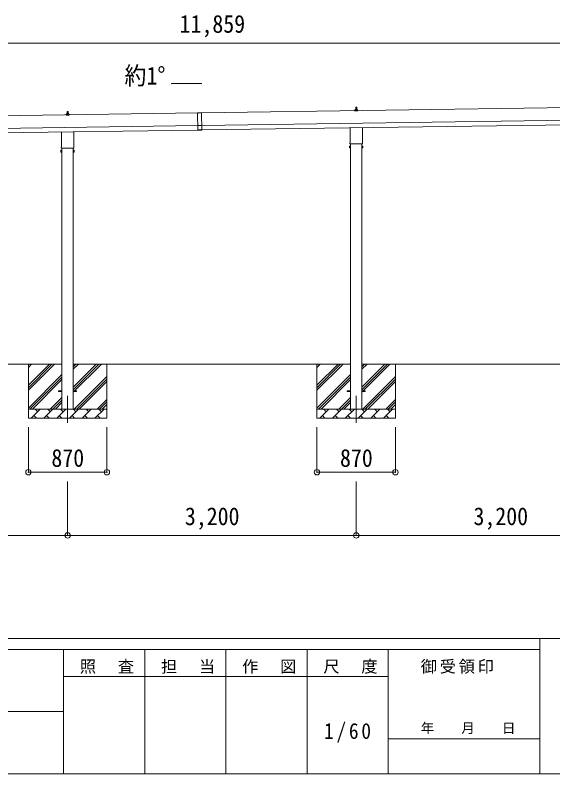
# Model space of a CAD drawing. Units: millimetres at full size, sheet at 1:60. Extents: x -16864 to 16864, y -11640 to 11640.
# Drawn here: x 4866 to 10827, y -11640 to -3221 of the extents above; entities that cross this region are included whole.
import ezdxf
from ezdxf.enums import TextEntityAlignment as Align

# ---------------------------------------------------------------- set-up
doc = ezdxf.new("R2010")
doc.units = ezdxf.units.MM
doc.header["$LTSCALE"] = 60
doc.header["$PDMODE"] = 32
doc.header["$PDSIZE"] = 60
doc.linetypes.add('CHAIN1', pattern=[8, 5, -1, 1, -1])
for name, color, linetype, lineweight in [('0-1_Defpoints', 7, 'CHAIN1', 9), ('0-2_TEXT1', 4, 'Continuous', 9), ('0-3_SHAPE', 7, 'Continuous', 9), ('0-7_PARTS2', 7, 'Continuous', 9), ('0-8_TABLE1', 6, 'Continuous', 9), ('F-0', 7, 'Continuous', 9)]:
    doc.layers.add(name, color=color, linetype=linetype, lineweight=lineweight)
doc.styles.add('ＭＳ ゴシック', font='')
doc.styles.get('ＭＳ ゴシック').set_extended_font_data('MS Gothic')

msp = doc.modelspace()

# ---------------------------------------------------------------- linework, layer by layer
at = {"layer": '0-1_Defpoints'}
for p, q in [((5447.05, -7443.97), (5447.05, -7792.97)), ((8647.05, -7443.97), (8647.05, -7792.97))]:
    msp.add_line(p, q, dxfattribs=at)
at = {"layer": '0-2_TEXT1'}
for p, q in [((6934.96, -3978.14), (6598.96, -3982.94)), ((5441.36, -4314), (5442.09, -4290.48)), ((5443.09, -4289.5), (5451.64, -4289.5)), ((5452.64, -4290.48), (5453.36, -4314)), ((12942.74, -4219.77), (6932.12, -4305.64)), ((8629.11, -4283.79), (8629.11, -4276.07)), ((8665.61, -4283.79), (8629.11, -4283.79)), ((8629.49, -4275.29), (8665.23, -4275.29)), ((8629.88, -4275.1), (8636.6, -4273.47)), ((8636.98, -4273.29), (8657.74, -4273.29)), ((8637.36, -4272.5), (8637.36, -4268.29)), ((8638.36, -4268.29), (8656.36, -4268.29)), ((8641.36, -4268.29), (8642.09, -4244.76)), ((8643.09, -4243.79), (8651.64, -4243.79)), ((8652.64, -4244.76), (8653.36, -4268.29)), ((8657.36, -4272.5), (8657.36, -4268.29)), ((8664.85, -4275.1), (8658.13, -4273.47)), ((8665.61, -4283.79), (8665.61, -4276.07)), ((6887.12, -4306.28), (1151.66, -4388.22)), ((5429.11, -4329.5), (5429.11, -4321.79)), ((5465.61, -4329.5), (5429.11, -4329.5)), ((5429.49, -4321), (5465.23, -4321)), ((5429.88, -4320.82), (5436.6, -4319.19)), ((5436.98, -4319), (5457.74, -4319)), ((5437.36, -4318.22), (5437.36, -4314)), ((5438.36, -4314), (5456.36, -4314)), ((5457.36, -4318.22), (5457.36, -4314)), ((5464.85, -4320.82), (5458.13, -4319.19)), ((5465.61, -4329.5), (5465.61, -4321.79)), ((6887.11, -4305.28), (6932.1, -4304.64)), ((6887.11, -4305.28), (6889.86, -4497.76)), ((6932.12, -4305.64), (6887.12, -4306.28)), ((6932.1, -4304.64), (6934.85, -4497.12)), ((6934.12, -4445.62), (12944.74, -4359.76)), ((1153.66, -4528.2), (6889.12, -4446.27)), ((6934.13, -4446.62), (6889.14, -4447.27)), ((6934.83, -4495.62), (12945.45, -4409.75)), ((1154.37, -4578.2), (6889.84, -4496.26)), ((5378.75, -4683.49), (5378.75, -4517.85)), ((5515.35, -4515.9), (5515.35, -4683.49)), ((6934.78, -4492.12), (6889.79, -4492.76)), ((6934.85, -4497.12), (6889.86, -4497.76)), ((8578.75, -4637.77), (8578.75, -4472.13)), ((8715.35, -4470.18), (8715.35, -4637.77)), ((5377.05, -4692.26), (5377.05, -4686.76)), ((5514.99, -4695.76), (5379.12, -4695.76)), ((5384.55, -4695.76), (5384.55, -7593.97)), ((5509.55, -7593.97), (5509.55, -4695.76)), ((5517.05, -4686.76), (5517.05, -4692.26)), ((8573.05, -4676.05), (8573.81, -4674.73)), ((8573.05, -4676.05), (8573.05, -4693.05)), ((8573.05, -4693.05), (8573.81, -4694.36)), ((8580.05, -4679.64), (8573.81, -4679.64)), ((8580.05, -4689.45), (8573.81, -4689.45)), ((8580.05, -4694.36), (8573.81, -4694.36)), ((8577.05, -4646.55), (8577.05, -4641.05)), ((8714.99, -4650.05), (8579.12, -4650.05)), ((8582.55, -4693.75), (8580.05, -4693.75)), ((8584.55, -4650.05), (8584.55, -7593.97)), ((8709.55, -7593.97), (8709.55, -4650.05)), ((8711.55, -4693.75), (8714.05, -4693.75)), ((8714.05, -4679.64), (8720.3, -4679.64)), ((8714.05, -4689.45), (8720.3, -4689.45)), ((8714.05, -4694.36), (8720.3, -4694.36)), ((8717.05, -4641.05), (8717.05, -4646.55)), ((8721.05, -4676.05), (8720.3, -4674.73)), ((8721.05, -4693.05), (8720.3, -4694.36)), ((8721.05, -4676.05), (8721.05, -4693.05)), ((5373.05, -4721.76), (5373.81, -4720.45)), ((5373.05, -4721.76), (5373.05, -4738.76)), ((5373.05, -4738.76), (5373.81, -4740.08)), ((5380.05, -4725.35), (5373.81, -4725.35)), ((5380.05, -4735.17), (5373.81, -4735.17)), ((5380.05, -4740.08), (5373.81, -4740.08)), ((5382.55, -4739.46), (5380.05, -4739.46)), ((5511.55, -4739.46), (5514.05, -4739.46)), ((5514.05, -4725.35), (5520.3, -4725.35)), ((5514.05, -4735.17), (5520.3, -4735.17)), ((5514.05, -4740.08), (5520.3, -4740.08)), ((5521.05, -4721.76), (5520.3, -4720.45)), ((5521.05, -4738.76), (5520.3, -4740.08)), ((5521.05, -4721.76), (5521.05, -4738.76)), ((5347.05, -7389.47), (5384.55, -7389.47)), ((5347.05, -7398.47), (5347.05, -7389.47)), ((5347.05, -7389.47), (5384.55, -7389.47)), ((5347.05, -7398.47), (5347.05, -7389.47)), ((5347.05, -7398.47), (5384.55, -7398.47)), ((5347.05, -7398.47), (5384.55, -7398.47)), ((5509.55, -7389.47), (5547.05, -7389.47)), ((5509.55, -7389.47), (5547.05, -7389.47)), ((5509.55, -7398.47), (5547.05, -7398.47)), ((5509.55, -7398.47), (5547.05, -7398.47)), ((5547.05, -7398.47), (5547.05, -7389.47)), ((5547.05, -7398.47), (5547.05, -7389.47)), ((8547.05, -7389.47), (8584.55, -7389.47)), ((8547.05, -7398.47), (8547.05, -7389.47)), ((8547.05, -7389.47), (8584.55, -7389.47)), ((8547.05, -7398.47), (8547.05, -7389.47)), ((8547.05, -7398.47), (8584.55, -7398.47)), ((8547.05, -7398.47), (8584.55, -7398.47)), ((8709.55, -7389.47), (8747.05, -7389.47)), ((8709.55, -7389.47), (8747.05, -7389.47)), ((8709.55, -7398.47), (8747.05, -7398.47)), ((8709.55, -7398.47), (8747.05, -7398.47)), ((8747.05, -7398.47), (8747.05, -7389.47)), ((8747.05, -7398.47), (8747.05, -7389.47))]:
    msp.add_line(p, q, dxfattribs=at)
for points in [[(8580.05, -4694.36), (8580.05, -4674.73), (8573.81, -4674.73)], [(8580.05, -4693.75), (8580.05, -4675.35), (8582.55, -4675.35)], [(8714.05, -4693.75), (8714.05, -4675.35), (8711.55, -4675.35)], [(8714.05, -4694.36), (8714.05, -4674.73), (8720.3, -4674.73)], [(5380.05, -4740.08), (5380.05, -4720.45), (5373.81, -4720.45)], [(5380.05, -4739.46), (5380.05, -4721.06), (5382.55, -4721.06)], [(5514.05, -4739.46), (5514.05, -4721.06), (5511.55, -4721.06)], [(5514.05, -4740.08), (5514.05, -4720.45), (5520.3, -4720.45)]]:
    msp.add_lwpolyline(points, dxfattribs=at)
for points in [[(8582.55, -4695.05), (8582.55, -4674.05), (8584.55, -4674.05), (8584.55, -4695.05)], [(8711.55, -4695.05), (8711.55, -4674.05), (8709.55, -4674.05), (8709.55, -4695.05)], [(5382.55, -4740.76), (5382.55, -4719.76), (5384.55, -4719.76), (5384.55, -4740.76)], [(5511.55, -4740.76), (5511.55, -4719.76), (5509.55, -4719.76), (5509.55, -4740.76)]]:
    msp.add_lwpolyline(points, close=True, dxfattribs=at)
for centre, radius, start, end in [((5443.09, -4290.5), 1, 90, 178.60509), ((5451.64, -4290.5), 1, 1.39491, 90), ((8630.11, -4276.07), 1, 103.62699, 180), ((8636.36, -4272.5), 1, 283.62699, 0), ((8641.45, -4268.92), 4.13, 90, 171.17633), ((8638.36, -4269.29), 1, 90, 180), ((8643.09, -4244.79), 1, 90, 178.60509), ((8650.7, -4268.29), 4.83, 133.60282, 180), ((8644.03, -4268.29), 4.83, 0, 46.39718), ((8651.64, -4244.79), 1, 1.39491, 90), ((8653.28, -4268.92), 4.13, 8.82367, 90), ((8656.36, -4269.29), 1, 0, 90), ((8658.36, -4272.5), 1, 180, 256.37301), ((8664.61, -4276.07), 1, 0, 76.37301), ((5430.11, -4321.79), 1, 103.62699, 180), ((5436.36, -4318.22), 1, 283.62699, 0), ((5441.45, -4314.64), 4.13, 90, 171.17633), ((5438.36, -4315), 1, 90, 180), ((5450.7, -4314), 4.83, 133.60282, 180), ((5444.03, -4314), 4.83, 0, 46.39718), ((5453.28, -4314.64), 4.13, 8.82367, 90), ((5456.36, -4315), 1, 0, 90), ((5458.36, -4318.22), 1, 180, 256.37301), ((5464.61, -4321.79), 1, 0, 76.37301), ((5381.05, -4686.76), 4, 125.09963, 180), ((5381.05, -4692.26), 4, 180, 194.47751), ((5381.05, -4692.26), 4, 194.47751, 241.04498), ((5513.05, -4692.26), 4, 298.95502, 345.52249), ((5513.05, -4686.76), 4, 0, 54.90037), ((5513.05, -4692.26), 4, 345.52249, 0), ((8577.4, -4677.19), 4.34, 145.61575, 214.38425), ((8589.3, -4684.55), 16.24, 162.41205, 197.58795), ((8577.4, -4691.91), 4.34, 145.61575, 214.38425), ((8581.05, -4641.05), 4, 125.09963, 180), ((8581.05, -4646.55), 4, 180, 194.47751), ((8581.05, -4646.55), 4, 194.47751, 241.04498), ((8713.05, -4646.55), 4, 298.95502, 345.52249), ((8713.05, -4641.05), 4, 0, 54.90037), ((8713.05, -4646.55), 4, 345.52249, 0), ((8704.81, -4684.55), 16.24, 342.41205, 17.58795), ((8716.71, -4677.19), 4.34, 325.61575, 34.38425), ((8716.71, -4691.91), 4.34, 325.61575, 34.38425), ((5377.4, -4722.9), 4.34, 145.61575, 214.38425), ((5377.4, -4737.62), 4.34, 145.61575, 214.38425), ((5389.3, -4730.26), 16.24, 162.41205, 197.58795), ((5504.81, -4730.26), 16.24, 342.41205, 17.58795), ((5516.71, -4722.9), 4.34, 325.61575, 34.38425), ((5516.71, -4737.62), 4.34, 325.61575, 34.38425)]:
    msp.add_arc(centre, radius, start, end, dxfattribs=at)
at = {"layer": '0-3_SHAPE'}
for p, q in [((5384.55, -7093.97), (2309.55, -7093.97)), ((5012.05, -7093.97), (5012.05, -7693.97)), ((5012.05, -7327.46), (5245.54, -7093.97)), ((5012.05, -7355.74), (5273.82, -7093.97)), ((5012.05, -7384.03), (5302.11, -7093.97)), ((5012.05, -7101.18), (5019.26, -7093.97)), ((5012.05, -7129.47), (5047.55, -7093.97)), ((8584.55, -7093.97), (5509.55, -7093.97)), ((5509.55, -7122.8), (5538.38, -7093.97)), ((5509.55, -7151.08), (5566.66, -7093.97)), ((5509.55, -7405.64), (5821.22, -7093.97)), ((5509.55, -7349.07), (5764.65, -7093.97)), ((5509.55, -7377.36), (5792.94, -7093.97)), ((5882.05, -7093.97), (5882.05, -7693.97)), ((8212.05, -7093.97), (8212.05, -7693.97)), ((8212.05, -7327.46), (8445.54, -7093.97)), ((8212.05, -7355.74), (8473.82, -7093.97)), ((8212.05, -7384.03), (8502.11, -7093.97)), ((8212.05, -7101.18), (8219.26, -7093.97)), ((8212.05, -7129.47), (8247.55, -7093.97)), ((11784.55, -7093.97), (8709.55, -7093.97)), ((8709.55, -7122.8), (8738.38, -7093.97)), ((8709.55, -7151.08), (8766.66, -7093.97)), ((8709.55, -7405.64), (9021.22, -7093.97)), ((8709.55, -7349.07), (8964.65, -7093.97)), ((8709.55, -7377.36), (8992.94, -7093.97)), ((9082.05, -7093.97), (9082.05, -7693.97)), ((5012.05, -7582.02), (5384.55, -7209.52)), ((5028.38, -7593.97), (5384.55, -7237.8)), ((5519.21, -7593.97), (5882.05, -7231.13)), ((8212.05, -7582.02), (8584.55, -7209.52)), ((8228.38, -7593.97), (8584.55, -7237.8)), ((8719.21, -7593.97), (9082.05, -7231.13)), ((5056.66, -7593.97), (5384.55, -7266.08)), ((5547.5, -7593.97), (5882.05, -7259.42)), ((5575.78, -7593.97), (5882.05, -7287.7)), ((8256.66, -7593.97), (8584.55, -7266.08)), ((8747.5, -7593.97), (9082.05, -7259.42)), ((8775.78, -7593.97), (9082.05, -7287.7)), ((5254.65, -7593.97), (5384.55, -7464.07)), ((5282.94, -7593.97), (5384.55, -7492.36)), ((5773.77, -7593.97), (5882.05, -7485.69)), ((8454.65, -7593.97), (8584.55, -7464.07)), ((8482.94, -7593.97), (8584.55, -7492.36)), ((8973.77, -7593.97), (9082.05, -7485.69)), ((5311.22, -7593.97), (5384.55, -7520.64)), ((5802.05, -7593.97), (5882.05, -7513.97)), ((5830.34, -7593.97), (5882.05, -7542.26)), ((8511.22, -7593.97), (8584.55, -7520.64)), ((9002.05, -7593.97), (9082.05, -7513.97)), ((9030.34, -7593.97), (9082.05, -7542.26)), ((5012.05, -7593.97), (5882.05, -7593.97)), ((5043.5, -7693.97), (5143.5, -7593.97)), ((5114.95, -7622.53), (5086.39, -7593.97)), ((5184.92, -7693.97), (5284.92, -7593.97)), ((5256.37, -7622.53), (5227.82, -7593.97)), ((5326.34, -7693.97), (5426.34, -7593.97)), ((5397.79, -7622.53), (5369.24, -7593.97)), ((5467.77, -7693.97), (5567.77, -7593.97)), ((5539.21, -7622.53), (5510.66, -7593.97)), ((5609.19, -7693.97), (5709.19, -7593.97)), ((5680.63, -7622.53), (5652.08, -7593.97)), ((5750.61, -7693.97), (5850.61, -7593.97)), ((5822.05, -7622.53), (5793.5, -7593.97)), ((8212.05, -7593.97), (9082.05, -7593.97)), ((8243.5, -7693.97), (8343.5, -7593.97)), ((8314.95, -7622.53), (8286.39, -7593.97)), ((8384.92, -7693.97), (8484.92, -7593.97)), ((8456.37, -7622.53), (8427.82, -7593.97)), ((8526.34, -7693.97), (8626.34, -7593.97)), ((8597.79, -7622.53), (8569.24, -7593.97)), ((8667.77, -7693.97), (8767.77, -7593.97)), ((8739.21, -7622.53), (8710.66, -7593.97)), ((8809.19, -7693.97), (8909.19, -7593.97)), ((8880.63, -7622.53), (8852.08, -7593.97)), ((8950.61, -7693.97), (9050.61, -7593.97)), ((9022.05, -7622.53), (8993.5, -7593.97)), ((5882.05, -7693.97), (5012.05, -7693.97)), ((5072.05, -7665.42), (5100.61, -7693.97)), ((5213.48, -7665.42), (5242.03, -7693.97)), ((5354.9, -7665.42), (5383.45, -7693.97)), ((5496.32, -7665.42), (5524.87, -7693.97)), ((5637.74, -7665.42), (5666.29, -7693.97)), ((5779.16, -7665.42), (5807.72, -7693.97)), ((9082.05, -7693.97), (8212.05, -7693.97)), ((8272.05, -7665.42), (8300.61, -7693.97)), ((8413.48, -7665.42), (8442.03, -7693.97)), ((8554.9, -7665.42), (8583.45, -7693.97)), ((8696.32, -7665.42), (8724.87, -7693.97)), ((8837.74, -7665.42), (8866.29, -7693.97)), ((8979.16, -7665.42), (9007.72, -7693.97))]:
    msp.add_line(p, q, dxfattribs=at)
at = {"layer": '0-7_PARTS2', "color": 4}
for p, q in [((6598.96, -3982.94), (6598.96, -3978.14)), ((6598.96, -3978.14), (6934.96, -3978.14))]:
    msp.add_line(p, q, dxfattribs=at)
at = {"layer": '0-8_TABLE1'}
for p, q in [((12978.05, -3531.34), (1119.05, -3531.34)), ((5012.05, -8292.97), (5012.05, -7792.97)), ((5882.05, -8292.97), (5882.05, -7792.97)), ((8212.05, -8292.97), (8212.05, -7792.97)), ((9082.05, -8292.97), (9082.05, -7792.97)), ((5012.05, -8292.97), (5882.05, -8292.97)), ((8212.05, -8292.97), (9082.05, -8292.97)), ((5447.05, -8994.97), (5447.05, -8394.97)), ((8647.05, -8994.97), (8647.05, -8394.97)), ((5447.05, -8994.97), (2247.05, -8994.97)), ((8647.05, -8994.97), (5447.05, -8994.97)), ((11847.05, -8994.97), (8647.05, -8994.97))]:
    msp.add_line(p, q, dxfattribs=at)
for p in [(5012.05, -8292.97), (5882.05, -8292.97), (8212.05, -8292.97), (9082.05, -8292.97), (5447.05, -8994.97), (8647.05, -8994.97)]:
    msp.add_point(p, dxfattribs=at)
at = {"layer": 'F-0', "color": 5, "lineweight": 5}
for p, q in [((-16864.12, -10140), (16015.88, -10140)), ((10682.37, -10140), (10682.37, -11640)), ((-16864.12, -10260), (10682.37, -10260)), ((5402.37, -10260), (5402.37, -11640)), ((6302.37, -10260), (6302.37, -11640)), ((7202.37, -10260), (7202.37, -11640)), ((8102.36, -10260), (8102.36, -11640)), ((9002.37, -10260), (9002.37, -11640)), ((5402.37, -10560), (9002.37, -10560)), ((-6897.63, -10950), (5402.37, -10950)), ((9002.37, -11250), (10682.37, -11250)), ((-16864.12, -11640), (16015.88, -11640))]:
    msp.add_line(p, q, dxfattribs=at)

# ---------------------------------------------------------------- texts
at = {"layer": '0-7_PARTS2', "style": 'ＭＳ ゴシック', "width": 0.9}
msp.add_text('約1°', height=197.9, dxfattribs=at).set_placement((6077.88, -4050.7), align=Align.BOTTOM_LEFT)
at = {"layer": '0-8_TABLE1', "color": 7, "style": 'ＭＳ ゴシック', "width": 0.9}
for s, p in [('11,859', (6688.55, -3476.34)), ('870', (5267.05, -8292.97)), ('870', (8467.05, -8292.97)), ('3,200', (6747.05, -8939.97)), ('3,200', (9947.05, -8939.97))]:
    msp.add_text(s, height=197.9, dxfattribs=at).set_placement(p, align=Align.BOTTOM_LEFT)
at = {"layer": 'F-0', "style": 'ＭＳ ゴシック'}
msp.add_text('年\u3000\u3000月\u3000\u3000日', height=110, dxfattribs=at).set_placement((9362.37, -11220), align=Align.BOTTOM_LEFT)
at = {"layer": 'F-0', "attachment_point": 7, "style": 'ＭＳ ゴシック'}
for s, insert, char_height in [('\\T1.17;照\u3000査', (5582.37, -10530), 132), ('\\T1.17;担\u3000当', (6482.37, -10530), 132), ('\\T1.17;作\u3000図', (7382.37, -10530), 132), ('\\T1.17;尺\u3000度', (8282.37, -10530), 132), ('\\T1.17;御受領印', (9362.37, -10530), 132), ('\\T1.28;\\W0.9;1/60', (8289.87, -11295), 176)]:
    msp.add_mtext(s, dxfattribs=dict(at, insert=insert, char_height=char_height))

doc.saveas('drawing.dxf')
